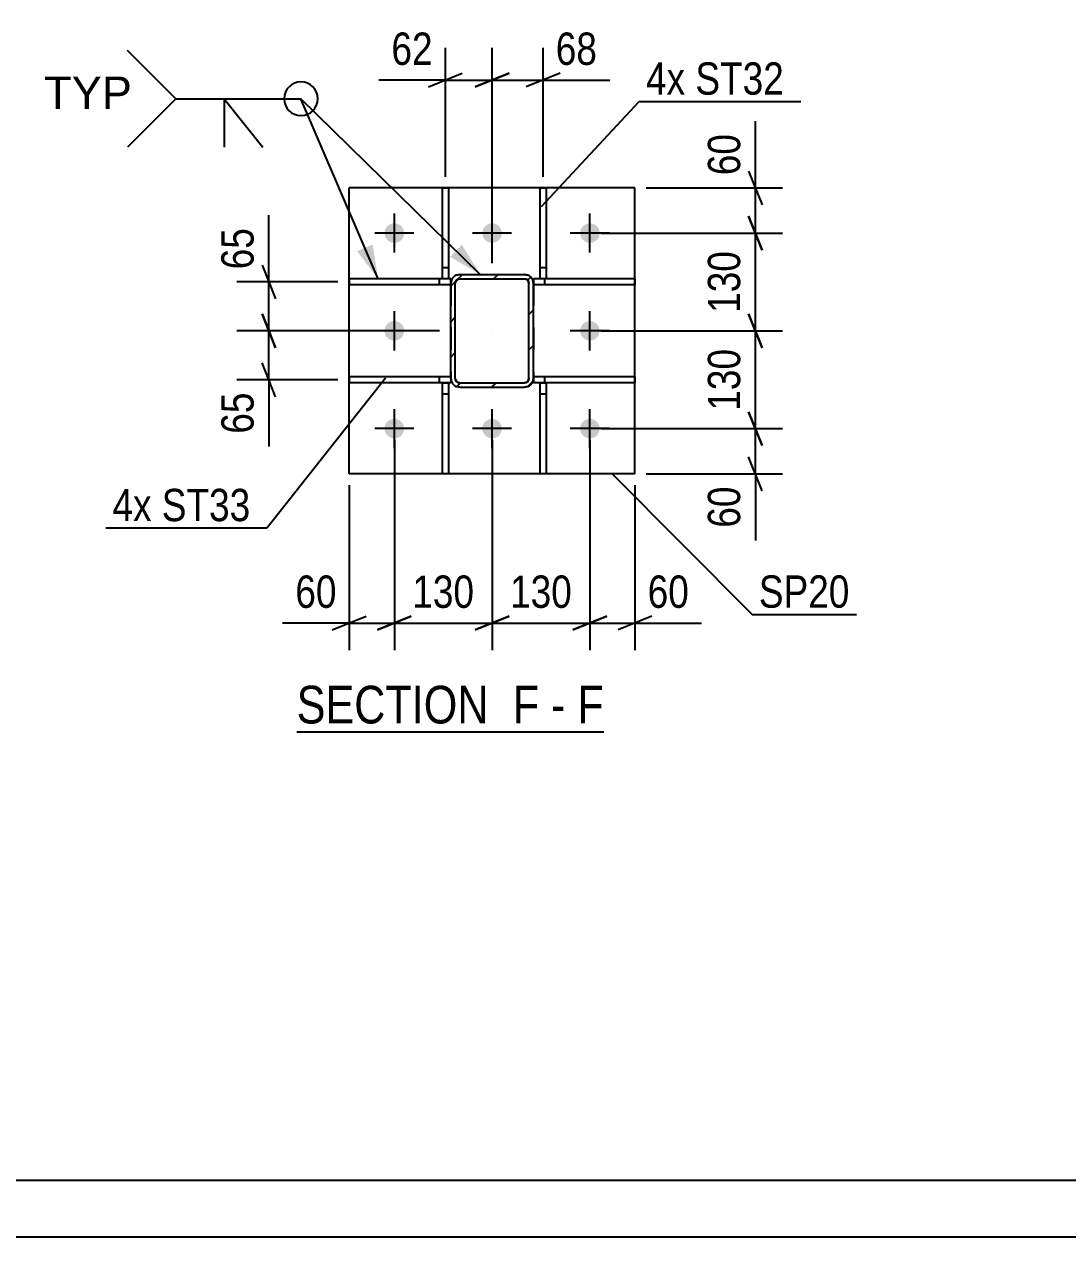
# Model space of a CAD drawing. Header units: millimetres. Extents: x -111 to 730, y -402 to 192.
# Drawn here: x 173.5 to 266, y -402.3 to -294.8 of the extents above; entities that cross this region are included whole.
import ezdxf

# ---------------------------------------------------------------- set-up
doc = ezdxf.new("R2010")
doc.units = ezdxf.units.MM
doc.linetypes.add('DXK_LINE_DOT2', pattern=[3.9198, 1.9599, -1.9599])
doc.linetypes.add('DXK_LINE_DOT3', pattern=[5.9187, 2.979, -0.9799, 0.9799, -0.9799])
doc.styles.add('Arial', font='ARIAL.TTF', dxfattribs={"height": 0.2})
doc.styles.add('Arial Narrow', font='ARIALN.TTF', dxfattribs={"height": 0.2})

# ---------------------------------------------------------------- blocks, each defined once
blk = doc.blocks.new('Unknown-200059755-1133')
at = {"color": 5, "linetype": 'Continuous'}
for p, q in [((-105.85, -397.25), (725.15, -397.25)), ((-110.85, -402.25), (730.15, -402.25))]:
    blk.add_line(p, q, dxfattribs=at)
blk = doc.blocks.new('Unknown-200059755-17 - 3509')
at = {"color": 6, "linetype": 'Continuous'}
blk.add_line((197.64, -357.51), (224.86, -357.51), dxfattribs=at)
at = {"color": 0, "linetype": 'Continuous'}
for points in [[(215.75, -356.76), (215.75, -353.26), (197.64, -353.26), (197.64, -356.76)], [(219.14, -356.76), (219.14, -353.26), (216.8, -353.26), (216.8, -356.76)], [(221.47, -356.76), (221.47, -353.26), (220.19, -353.26), (220.19, -356.76)], [(224.86, -356.76), (224.86, -353.26), (222.52, -353.26), (222.52, -356.76)]]:
    blk.add_wipeout(points, dxfattribs=at)
at = {"color": 7, "linetype": 'Continuous', "style": 'Arial Narrow'}
for s, p in [('SECTION ', (197.64, -356.76)), ('F', (216.8, -356.76)), ('F', (222.52, -356.76)), ('-', (220.19, -356.76))]:
    blk.add_text(s, height=3.34, dxfattribs=at).set_placement(p)
blk = doc.blocks.new('Part-200059755-3619 - 3509')
at = {"color": 2, "linetype": 'Continuous'}
for p, q in [((227.63, -317.36), (218.63, -317.36)), ((218.63, -317.36), (218.63, -317.76)), ((227.63, -317.9), (218.63, -317.9)), ((227.63, -317.36), (227.63, -317.9))]:
    blk.add_line(p, q, dxfattribs=at)
at = {"color": 7, "linetype": 'DXK_LINE_DOT2'}
for p, q in [((218.63, -317.76), (218.63, -317.9)), ((219.63, -317.9), (219.63, -317.36))]:
    blk.add_line(p, q, dxfattribs=at)
blk = doc.blocks.new('Part-200059755-3629 - 3509')
at = {"color": 2, "linetype": 'Continuous'}
for p, q in [((202.3, -334.63), (202.3, -309.3)), ((227.63, -309.3), (202.3, -309.3)), ((227.63, -334.63), (227.63, -309.3)), ((227.63, -334.63), (202.3, -334.63))]:
    blk.add_line(p, q, dxfattribs=at)
blk = doc.blocks.new('Bolt-200059755-3589 - 3509')
at = {"linetype": 'Continuous'}
for points in [[(205.43, -313.3, -1), (207.17, -313.3, -1)], [(214.1, -313.3, -1), (215.83, -313.3, -1)], [(222.77, -313.3, -1), (224.5, -313.3, -1)], [(205.43, -321.96, -1), (207.17, -321.96, -1)], [(222.77, -321.96, -1), (224.5, -321.96, -1)], [(205.43, -330.63, -1), (207.17, -330.63, -1)], [(214.1, -330.63, -1), (215.83, -330.63, -1)], [(222.77, -330.63, -1), (224.5, -330.63, -1)]]:
    blk.add_hatch(color=1, dxfattribs=at).paths.add_polyline_path(points)
at = {"color": 1, "linetype": 'Continuous'}
for p, q in [((206.3, -315.03), (206.3, -311.56)), ((214.97, -315.03), (214.97, -311.56)), ((223.63, -315.03), (223.63, -311.56)), ((208.03, -313.3), (204.57, -313.3)), ((216.7, -313.3), (213.23, -313.3)), ((225.37, -313.3), (221.9, -313.3)), ((206.3, -323.7), (206.3, -320.23)), ((223.63, -323.7), (223.63, -320.23)), ((208.03, -321.96), (204.57, -321.96)), ((225.37, -321.96), (221.9, -321.96)), ((206.3, -332.36), (206.3, -328.9)), ((214.97, -332.36), (214.97, -328.9)), ((223.63, -332.36), (223.63, -328.9)), ((208.03, -330.63), (204.57, -330.63)), ((216.7, -330.63), (213.23, -330.63)), ((225.37, -330.63), (221.9, -330.63))]:
    blk.add_line(p, q, dxfattribs=at)
blk = doc.blocks.new('Part-200059755-3624 - 3509')
at = {"color": 2, "linetype": 'Continuous'}
for p, q in [((227.63, -326.03), (218.63, -326.03)), ((218.63, -326.16), (218.63, -326.56)), ((219.22, -326.56), (218.63, -326.56)), ((227.63, -326.56), (219.76, -326.56)), ((227.63, -326.03), (227.63, -326.56))]:
    blk.add_line(p, q, dxfattribs=at)
at = {"color": 7, "linetype": 'DXK_LINE_DOT2'}
for p, q in [((218.63, -326.03), (218.63, -326.16)), ((219.76, -326.56), (219.22, -326.56)), ((219.63, -326.56), (219.63, -326.03))]:
    blk.add_line(p, q, dxfattribs=at)
blk = doc.blocks.new('Part-200059755-3657 - 3509')
at = {"color": 2, "linetype": 'Continuous'}
for p, q in [((219.22, -317.36), (219.22, -309.3)), ((219.22, -309.3), (219.76, -309.3)), ((219.76, -309.3), (219.76, -317.36)), ((219.76, -317.36), (219.22, -317.36))]:
    blk.add_line(p, q, dxfattribs=at)
at = {"color": 7, "linetype": 'DXK_LINE_DOT2'}
blk.add_line((219.22, -316.36), (219.76, -316.36), dxfattribs=at)
blk = doc.blocks.new('Part-200059755-3689 - 3509')
at = {"color": 2, "linetype": 'Continuous'}
for p, q in [((210.56, -334.63), (210.56, -326.56)), ((210.56, -326.56), (211.09, -326.56)), ((211.09, -326.56), (211.09, -334.63)), ((211.09, -334.63), (210.56, -334.63))]:
    blk.add_line(p, q, dxfattribs=at)
at = {"color": 7, "linetype": 'DXK_LINE_DOT2'}
blk.add_line((210.56, -327.56), (211.09, -327.56), dxfattribs=at)
blk = doc.blocks.new('Part-200059755-3652 - 3509')
at = {"color": 2, "linetype": 'Continuous'}
for p, q in [((210.56, -317.36), (210.56, -309.3)), ((210.56, -309.3), (211.09, -309.3)), ((211.09, -309.3), (211.09, -317.36)), ((211.09, -317.36), (210.56, -317.36))]:
    blk.add_line(p, q, dxfattribs=at)
at = {"color": 7, "linetype": 'DXK_LINE_DOT2'}
blk.add_line((210.56, -316.36), (211.09, -316.36), dxfattribs=at)
blk = doc.blocks.new('Part-200059755-3667 - 3509')
at = {"linetype": 'Continuous'}
h = blk.add_hatch(dxfattribs=at)
h.set_pattern_fill('', scale=0.7, style=0, pattern_type=0)
h.set_pattern_definition([(45, (218.399, -317.196), (-1.57154, 1.57154), [])])
h.paths.add_polyline_path([(218.57, -317.46), (218.4, -317.2), (218.14, -317.02), (217.83, -316.96), (212.1, -316.96), (211.79, -317.02), (211.53, -317.2), (211.36, -317.46), (211.3, -317.76), (211.3, -326.16), (211.36, -326.47), (211.53, -326.73), (211.79, -326.9), (212.1, -326.96), (217.83, -326.96), (218.14, -326.9), (218.4, -326.73), (218.57, -326.47), (218.63, -326.16), (218.63, -317.76)])
h.paths.add_polyline_path([(218.23, -326.16), (218.2, -326.31), (218.12, -326.44), (217.99, -326.53), (217.83, -326.56), (212.1, -326.56), (211.95, -326.53), (211.82, -326.44), (211.73, -326.31), (211.7, -326.16), (211.7, -317.76), (211.73, -317.61), (211.82, -317.48), (211.95, -317.39), (212.1, -317.36), (217.83, -317.36), (217.99, -317.39), (218.12, -317.48), (218.2, -317.61), (218.23, -317.76)])
at = {"color": 7, "linetype": 'DXK_LINE_DOT2'}
for p, q in [((211.79, -317.02), (212.1, -316.96)), ((212.1, -316.96), (217.83, -316.96)), ((217.83, -316.96), (218.14, -317.02)), ((211.3, -317.76), (211.36, -317.46)), ((211.3, -317.76), (211.3, -326.16)), ((211.73, -317.61), (211.7, -317.76)), ((211.7, -326.16), (211.7, -317.76)), ((211.82, -317.48), (211.73, -317.61)), ((211.95, -317.39), (211.82, -317.48)), ((212.1, -317.36), (211.95, -317.39)), ((212.1, -317.36), (217.83, -317.36)), ((217.99, -317.39), (217.83, -317.36)), ((218.12, -317.48), (217.99, -317.39)), ((218.2, -317.61), (218.12, -317.48)), ((218.23, -317.76), (218.2, -317.61)), ((218.23, -326.16), (218.23, -317.76)), ((218.57, -317.46), (218.63, -317.76)), ((218.63, -317.76), (218.63, -326.16)), ((211.36, -326.47), (211.3, -326.16)), ((211.7, -326.16), (211.73, -326.31)), ((211.73, -326.31), (211.82, -326.44)), ((211.82, -326.44), (211.95, -326.53)), ((211.95, -326.53), (212.1, -326.56)), ((212.1, -326.56), (217.83, -326.56)), ((217.83, -326.56), (217.99, -326.53)), ((217.99, -326.53), (218.12, -326.44)), ((218.12, -326.44), (218.2, -326.31)), ((218.2, -326.31), (218.23, -326.16)), ((218.63, -326.16), (218.57, -326.47)), ((212.1, -326.96), (211.79, -326.9)), ((212.1, -326.96), (217.83, -326.96)), ((218.14, -326.9), (217.83, -326.96))]:
    blk.add_line(p, q, dxfattribs=at)
at = {"color": 2, "linetype": 'Continuous'}
for p, q in [((212.1, -316.96), (211.79, -317.02)), ((212.1, -316.96), (217.83, -316.96)), ((218.14, -317.02), (217.83, -316.96)), ((211.36, -317.46), (211.3, -317.76)), ((211.3, -326.16), (211.3, -317.76)), ((211.7, -317.76), (211.73, -317.61)), ((211.7, -326.16), (211.7, -317.76)), ((211.73, -317.61), (211.82, -317.48)), ((211.82, -317.48), (211.95, -317.39)), ((211.95, -317.39), (212.1, -317.36)), ((212.1, -317.36), (217.83, -317.36)), ((217.83, -317.36), (217.99, -317.39)), ((217.99, -317.39), (218.12, -317.48)), ((218.12, -317.48), (218.2, -317.61)), ((218.2, -317.61), (218.23, -317.76)), ((218.23, -326.16), (218.23, -317.76)), ((218.63, -317.76), (218.57, -317.46)), ((218.63, -326.16), (218.63, -317.76)), ((211.3, -326.16), (211.36, -326.47)), ((211.73, -326.31), (211.7, -326.16)), ((211.82, -326.44), (211.73, -326.31)), ((211.95, -326.53), (211.82, -326.44)), ((212.1, -326.56), (211.95, -326.53)), ((212.1, -326.56), (217.83, -326.56)), ((217.99, -326.53), (217.83, -326.56)), ((218.12, -326.44), (217.99, -326.53)), ((218.2, -326.31), (218.12, -326.44)), ((218.23, -326.16), (218.2, -326.31)), ((218.57, -326.47), (218.63, -326.16)), ((211.79, -326.9), (212.1, -326.96)), ((212.1, -326.96), (217.83, -326.96)), ((217.83, -326.96), (218.14, -326.9))]:
    blk.add_line(p, q, dxfattribs=at)
at = {"color": 7, "linetype": 'DXK_LINE_DOT3'}
blk.add_line((214.97, -321.96), (214.97, -321.96), dxfattribs=at)
at = {"color": 7, "linetype": 'DXK_LINE_DOT2'}
for centre, start, end in [((212.1, -317.76), 112.5, 157.5), ((217.83, -317.76), 22.5, 67.5), ((212.1, -326.16), 202.5, 247.5), ((217.83, -326.16), 292.5, 337.5)]:
    blk.add_arc(centre, 0.8, start, end, dxfattribs=at)
at = {"color": 2, "linetype": 'Continuous'}
for centre, start, end in [((212.1, -317.76), 112.5, 157.5), ((217.83, -317.76), 22.5, 67.5), ((212.1, -326.16), 202.5, 247.5), ((217.83, -326.16), 292.5, 337.5)]:
    blk.add_arc(centre, 0.8, start, end, dxfattribs=at)
blk = doc.blocks.new('Part-200059755-3674 - 3509')
at = {"color": 2, "linetype": 'Continuous'}
for p, q in [((219.22, -334.63), (219.22, -326.56)), ((219.22, -326.56), (219.76, -326.56)), ((219.76, -326.56), (219.76, -334.63)), ((219.76, -334.63), (219.22, -334.63))]:
    blk.add_line(p, q, dxfattribs=at)
at = {"color": 7, "linetype": 'DXK_LINE_DOT2'}
blk.add_line((219.22, -327.56), (219.76, -327.56), dxfattribs=at)
blk = doc.blocks.new('Part-200059755-3679 - 3509')
at = {"color": 2, "linetype": 'Continuous'}
for p, q in [((211.3, -317.36), (202.3, -317.36)), ((202.3, -317.36), (202.3, -317.9)), ((211.3, -317.9), (202.3, -317.9)), ((211.3, -317.76), (211.3, -317.36))]:
    blk.add_line(p, q, dxfattribs=at)
at = {"color": 7, "linetype": 'DXK_LINE_DOT2'}
for p, q in [((210.3, -317.9), (210.3, -317.36)), ((211.3, -317.76), (211.3, -317.9))]:
    blk.add_line(p, q, dxfattribs=at)
blk = doc.blocks.new('Part-200059755-3684 - 3509')
at = {"color": 2, "linetype": 'Continuous'}
for p, q in [((211.3, -326.03), (202.3, -326.03)), ((202.3, -326.03), (202.3, -326.56)), ((210.56, -326.56), (202.3, -326.56)), ((211.3, -326.56), (211.09, -326.56)), ((211.3, -326.16), (211.3, -326.56))]:
    blk.add_line(p, q, dxfattribs=at)
at = {"color": 7, "linetype": 'DXK_LINE_DOT2'}
for p, q in [((210.3, -326.56), (210.3, -326.03)), ((211.09, -326.56), (210.56, -326.56)), ((211.3, -326.16), (211.3, -326.03))]:
    blk.add_line(p, q, dxfattribs=at)
blk = doc.blocks.new('StraightDimension-200059755-3752 - 3509')
at = {"color": 7, "linetype": 'Continuous'}
for p, q in [((237.71, -329.13), (238.91, -332.13)), ((224.63, -330.63), (240.71, -330.63)), ((238.31, -334.63), (238.31, -330.63)), ((238.91, -336.13), (237.71, -333.13)), ((228.63, -334.63), (240.71, -334.63)), ((238.31, -334.63), (238.31, -340.53)), ((238.31, -334.63), (238.31, -340.53))]:
    blk.add_line(p, q, dxfattribs=at)
at = {"color": 0}
blk.add_wipeout([(237.56, -335.15), (233.36, -335.15), (233.36, -340.01), (237.56, -340.01)], dxfattribs=at)
at = {"color": 3, "style": 'Arial Narrow'}
blk.add_text('60', height=2.863, rotation=90.0002, dxfattribs=at).set_placement((236.96, -339.41))
blk = doc.blocks.new('StraightDimension-200059755-3721 - 3509')
at = {"color": 7, "linetype": 'Continuous'}
for p, q in [((206.3, -331.63), (206.3, -350.26)), ((202.3, -335.63), (202.3, -350.26)), ((202.3, -347.86), (196.39, -347.86)), ((202.3, -347.86), (196.39, -347.86)), ((200.8, -348.46), (203.8, -347.26)), ((202.3, -347.86), (206.3, -347.86)), ((207.8, -347.26), (204.8, -348.46))]:
    blk.add_line(p, q, dxfattribs=at)
at = {"color": 0}
blk.add_wipeout([(201.78, -347.11), (201.78, -342.91), (196.92, -342.91), (196.92, -347.11)], dxfattribs=at)
at = {"color": 3, "style": 'Arial Narrow'}
blk.add_text('60', height=2.863, dxfattribs=at).set_placement((197.52, -346.51))
blk = doc.blocks.new('StraightDimension-200059755-3731 - 3509')
at = {"color": 7, "linetype": 'Continuous'}
for p, q in [((223.63, -331.63), (223.63, -350.26)), ((227.63, -335.63), (227.63, -350.26)), ((222.13, -348.46), (225.13, -347.26)), ((223.63, -347.86), (227.63, -347.86)), ((229.13, -347.26), (226.13, -348.46)), ((227.63, -347.86), (233.54, -347.86)), ((227.63, -347.86), (233.54, -347.86))]:
    blk.add_line(p, q, dxfattribs=at)
at = {"color": 0}
blk.add_wipeout([(233.01, -347.11), (233.01, -342.91), (228.16, -342.91), (228.16, -347.11)], dxfattribs=at)
at = {"color": 3, "style": 'Arial Narrow'}
blk.add_text('60', height=2.863, dxfattribs=at).set_placement((228.76, -346.51))
blk = doc.blocks.new('StraightDimension-200059755-3784 - 3509')
at = {"color": 7, "linetype": 'Continuous'}
for p, q in [((195.17, -317.63), (195.17, -311.72)), ((195.17, -317.63), (195.17, -311.72)), ((194.57, -316.13), (195.77, -319.13)), ((201.3, -317.63), (192.32, -317.63)), ((195.17, -321.96), (195.17, -317.63)), ((195.77, -323.46), (194.57, -320.46)), ((210.3, -321.96), (192.32, -321.96))]:
    blk.add_line(p, q, dxfattribs=at)
at = {"color": 0}
blk.add_wipeout([(194.42, -312.25), (190.22, -312.25), (190.22, -317.11), (194.42, -317.11)], dxfattribs=at)
at = {"color": 3, "style": 'Arial Narrow'}
blk.add_text('65', height=2.863, rotation=90.0002, dxfattribs=at).set_placement((193.82, -316.51))
blk = doc.blocks.new('StraightDimension-200059755-3742 - 3509')
at = {"color": 7, "linetype": 'Continuous'}
for p, q in [((238.31, -309.3), (238.31, -303.39)), ((238.31, -309.3), (238.31, -303.39)), ((237.71, -307.8), (238.91, -310.8)), ((228.63, -309.3), (240.71, -309.3)), ((238.31, -313.3), (238.31, -309.3)), ((238.91, -314.8), (237.71, -311.8)), ((224.63, -313.3), (240.71, -313.3))]:
    blk.add_line(p, q, dxfattribs=at)
at = {"color": 0}
blk.add_wipeout([(237.56, -303.91), (233.36, -303.91), (233.36, -308.77), (237.56, -308.77)], dxfattribs=at)
at = {"color": 3, "style": 'Arial Narrow'}
blk.add_text('60', height=2.863, rotation=90.0002, dxfattribs=at).set_placement((236.96, -308.17))
blk = doc.blocks.new('StraightDimension-200059755-9020 - 3509')
at = {"color": 7, "linetype": 'Continuous'}
for p, q in [((237.71, -311.8), (238.91, -314.8)), ((224.63, -313.3), (240.71, -313.3)), ((238.31, -321.96), (238.31, -313.3)), ((238.91, -323.46), (237.71, -320.46)), ((224.63, -321.96), (240.71, -321.96))]:
    blk.add_line(p, q, dxfattribs=at)
at = {"color": 0}
blk.add_wipeout([(237.56, -314.29), (233.36, -314.29), (233.36, -320.97), (237.56, -320.97)], dxfattribs=at)
at = {"color": 3, "style": 'Arial Narrow'}
blk.add_text('130', height=2.863, rotation=90.0002, dxfattribs=at).set_placement((236.96, -320.37))
blk = doc.blocks.new('StraightDimension-200059755-3767 - 3509')
at = {"color": 7, "linetype": 'Continuous'}
for p, q in [((214.97, -315.96), (214.97, -296.89)), ((219.49, -308.3), (219.49, -296.89)), ((213.47, -300.34), (216.47, -299.14)), ((214.97, -299.74), (219.49, -299.74)), ((220.99, -299.14), (217.99, -300.34)), ((219.49, -299.74), (225.4, -299.74)), ((219.49, -299.74), (225.4, -299.74))]:
    blk.add_line(p, q, dxfattribs=at)
at = {"color": 0}
blk.add_wipeout([(224.87, -298.99), (224.87, -294.79), (220.01, -294.79), (220.01, -298.99)], dxfattribs=at)
at = {"color": 3, "style": 'Arial Narrow'}
blk.add_text('68', height=2.863, dxfattribs=at).set_placement((220.61, -298.39))
blk = doc.blocks.new('StraightDimension-200059755-3772 - 3509')
at = {"color": 7, "linetype": 'Continuous'}
for p, q in [((210.82, -308.3), (210.82, -296.89)), ((214.97, -315.96), (214.97, -296.89)), ((210.82, -299.74), (204.92, -299.74)), ((210.82, -299.74), (204.92, -299.74)), ((209.32, -300.34), (212.32, -299.14)), ((210.82, -299.74), (214.97, -299.74)), ((216.47, -299.14), (213.47, -300.34))]:
    blk.add_line(p, q, dxfattribs=at)
at = {"color": 0}
blk.add_wipeout([(210.3, -298.99), (210.3, -294.79), (205.44, -294.79), (205.44, -298.99)], dxfattribs=at)
at = {"color": 3, "style": 'Arial Narrow'}
blk.add_text('62', height=2.863, dxfattribs=at).set_placement((206.04, -298.39))
blk = doc.blocks.new('StraightDimension-200059755-3778 - 3509')
at = {"color": 7, "linetype": 'Continuous'}
for p, q in [((194.57, -320.46), (195.77, -323.46)), ((210.3, -321.96), (192.32, -321.96)), ((195.17, -326.3), (195.17, -321.96)), ((195.77, -327.8), (194.57, -324.8)), ((201.3, -326.3), (192.32, -326.3)), ((195.17, -326.3), (195.17, -332.2)), ((195.17, -326.3), (195.17, -332.2))]:
    blk.add_line(p, q, dxfattribs=at)
at = {"color": 0}
blk.add_wipeout([(194.42, -326.82), (190.22, -326.82), (190.22, -331.68), (194.42, -331.68)], dxfattribs=at)
at = {"color": 3, "style": 'Arial Narrow'}
blk.add_text('65', height=2.863, rotation=90.0002, dxfattribs=at).set_placement((193.82, -331.08))
blk = doc.blocks.new('StraightDimension-200059755-9002 - 3509')
at = {"color": 7, "linetype": 'Continuous'}
for p, q in [((206.3, -331.63), (206.3, -350.26)), ((214.97, -331.63), (214.97, -350.26)), ((204.8, -348.46), (207.8, -347.26)), ((206.3, -347.86), (214.97, -347.86)), ((216.47, -347.26), (213.47, -348.46))]:
    blk.add_line(p, q, dxfattribs=at)
at = {"color": 0}
blk.add_wipeout([(213.98, -347.11), (213.98, -342.91), (207.29, -342.91), (207.29, -347.11)], dxfattribs=at)
at = {"color": 3, "style": 'Arial Narrow'}
blk.add_text('130', height=2.863, dxfattribs=at).set_placement((207.89, -346.51))
blk = doc.blocks.new('StraightDimension-200059755-9004 - 3509')
at = {"color": 7, "linetype": 'Continuous'}
for p, q in [((214.97, -331.63), (214.97, -350.26)), ((223.63, -331.63), (223.63, -350.26)), ((213.47, -348.46), (216.47, -347.26)), ((214.97, -347.86), (223.63, -347.86)), ((225.13, -347.26), (222.13, -348.46))]:
    blk.add_line(p, q, dxfattribs=at)
at = {"color": 0}
blk.add_wipeout([(222.64, -347.11), (222.64, -342.91), (215.96, -342.91), (215.96, -347.11)], dxfattribs=at)
at = {"color": 3, "style": 'Arial Narrow'}
blk.add_text('130', height=2.863, dxfattribs=at).set_placement((216.56, -346.51))
blk = doc.blocks.new('StraightDimension-200059755-9018 - 3509')
at = {"color": 7, "linetype": 'Continuous'}
for p, q in [((237.71, -320.46), (238.91, -323.46)), ((224.63, -321.96), (240.71, -321.96)), ((238.31, -330.63), (238.31, -321.96)), ((238.91, -332.13), (237.71, -329.13)), ((224.63, -330.63), (240.71, -330.63))]:
    blk.add_line(p, q, dxfattribs=at)
at = {"color": 0}
blk.add_wipeout([(237.56, -322.95), (233.36, -322.95), (233.36, -329.64), (237.56, -329.64)], dxfattribs=at)
at = {"color": 3, "style": 'Arial Narrow'}
blk.add_text('130', height=2.863, rotation=90.0002, dxfattribs=at).set_placement((236.96, -329.04))
blk = doc.blocks.new('MarkSet-200059755-3878 - 3509')
at = {"color": 30, "linetype": 'Continuous'}
for p in [(205.52, -326.16), (180.71, -339.43)]:
    blk.add_line(p, (195.03, -339.43), dxfattribs=at)
at = {"color": 0}
for points in [[(184.78, -338.83), (184.78, -335.83), (181.31, -335.83), (181.31, -338.83)], [(193.53, -338.83), (193.53, -335.83), (185.68, -335.83), (185.68, -338.83)]]:
    blk.add_wipeout(points, dxfattribs=at)
for points in [[(184.78, -338.83), (184.78, -335.83), (181.31, -335.83), (181.31, -338.83)], [(193.53, -338.83), (193.53, -335.83), (185.68, -335.83), (185.68, -338.83)]]:
    blk.add_wipeout(points, dxfattribs=at)
at = {"color": 3, "style": 'Arial Narrow'}
for s, p in [('4x', (181.31, -338.83)), ('ST33', (185.68, -338.83))]:
    blk.add_text(s, height=2.863, dxfattribs=at).set_placement(p)
blk = doc.blocks.new('Mark-200059755-3625 - 3509')
at = {"color": 30, "linetype": 'Continuous'}
for p, q in [((225.61, -334.63), (238.02, -347.1)), ((238.02, -347.1), (247.26, -347.1))]:
    blk.add_line(p, q, dxfattribs=at)
at = {"color": 0}
blk.add_wipeout([(246.66, -346.5), (246.66, -343.5), (238.62, -343.5), (238.62, -346.5)], dxfattribs=at)
blk.add_wipeout([(246.66, -346.5), (246.66, -343.5), (238.62, -343.5), (238.62, -346.5)], dxfattribs=at)
at = {"color": 3, "style": 'Arial Narrow'}
blk.add_text('SP20', height=2.863, dxfattribs=at).set_placement((238.62, -346.5))
blk = doc.blocks.new('WeldMark-200059755-3790 - 3509')
at = {"linetype": 'Continuous'}
for points in [[(204.37, -314.31), (204.86, -317.36), (202.99, -314.9)], [(212.29, -314.33), (213.91, -316.96), (211.24, -315.4)]]:
    blk.add_hatch(color=30, dxfattribs=at).paths.add_polyline_path(points)
at = {"color": 30, "linetype": 'Continuous'}
for p in [(186.92, -301.39), (204.86, -317.36), (213.91, -316.96)]:
    blk.add_line(p, (198.02, -301.39), dxfattribs=at)
at = {"color": 3, "linetype": 'Continuous'}
for q in [(194.64, -305.68), (191.21, -305.68)]:
    blk.add_line((191.21, -301.39), q, dxfattribs=at)
for start, end in [(90, 270), (270, 90)]:
    blk.add_arc((198.02, -301.39), 1.5, start, end, dxfattribs=at)
at = {"color": 0, "linetype": 'Continuous'}
blk.add_wipeout([(183.02, -302.29), (183.02, -299.29), (175.25, -299.29), (175.25, -302.29)], dxfattribs=at)
blk.add_wipeout([(183.02, -302.29), (183.02, -299.29), (175.25, -299.29), (175.25, -302.29)], dxfattribs=at)
at = {"color": 3, "linetype": 'Continuous'}
for q in [(182.64, -297.11), (182.64, -305.68)]:
    blk.add_line((186.92, -301.39), q, dxfattribs=at)
at = {"color": 3, "linetype": 'Continuous', "style": 'Arial'}
blk.add_text('TYP', height=2.865, dxfattribs=at).set_placement((175.25, -302.29))
blk = doc.blocks.new('MarkSet-200059755-3848 - 3509')
at = {"color": 30, "linetype": 'Continuous'}
for p, q in [((219.35, -310.93), (228.01, -301.63)), ((228.01, -301.63), (242.34, -301.63))]:
    blk.add_line(p, q, dxfattribs=at)
at = {"color": 0}
for points in [[(232.09, -301.03), (232.09, -298.03), (228.61, -298.03), (228.61, -301.03)], [(240.84, -301.03), (240.84, -298.03), (232.99, -298.03), (232.99, -301.03)]]:
    blk.add_wipeout(points, dxfattribs=at)
for points in [[(232.09, -301.03), (232.09, -298.03), (228.61, -298.03), (228.61, -301.03)], [(240.84, -301.03), (240.84, -298.03), (232.99, -298.03), (232.99, -301.03)]]:
    blk.add_wipeout(points, dxfattribs=at)
at = {"color": 3, "style": 'Arial Narrow'}
for s, p in [('4x', (228.61, -301.03)), ('ST32', (232.99, -301.03))]:
    blk.add_text(s, height=2.863, dxfattribs=at).set_placement(p)

msp = doc.modelspace()

# ---------------------------------------------------------------- block references
for name in ['Unknown-200059755-1133', 'Part-200059755-3629 - 3509', 'Part-200059755-3652 - 3509', 'Part-200059755-3657 - 3509', 'Bolt-200059755-3589 - 3509', 'Part-200059755-3667 - 3509', 'Part-200059755-3679 - 3509', 'Part-200059755-3619 - 3509', 'Part-200059755-3684 - 3509', 'Part-200059755-3689 - 3509', 'Part-200059755-3624 - 3509', 'Part-200059755-3674 - 3509']:
    msp.add_blockref(name, (0, 0))

# ---------------------------------------------------------------- next in the draw order: block references
for name in ['StraightDimension-200059755-3742 - 3509', 'StraightDimension-200059755-3784 - 3509', 'StraightDimension-200059755-3752 - 3509', 'StraightDimension-200059755-3721 - 3509', 'Unknown-200059755-17 - 3509']:
    msp.add_blockref(name, (0, 0))

# ---------------------------------------------------------------- next in the draw order: block references
for name in ['StraightDimension-200059755-9020 - 3509', 'StraightDimension-200059755-3778 - 3509', 'StraightDimension-200059755-3731 - 3509']:
    msp.add_blockref(name, (0, 0))

# ---------------------------------------------------------------- next in the draw order: block references
for name in ['StraightDimension-200059755-3767 - 3509', 'StraightDimension-200059755-9002 - 3509']:
    msp.add_blockref(name, (0, 0))

# ---------------------------------------------------------------- next in the draw order: block references
for name in ['StraightDimension-200059755-3772 - 3509', 'MarkSet-200059755-3848 - 3509', 'MarkSet-200059755-3878 - 3509', 'StraightDimension-200059755-9004 - 3509']:
    msp.add_blockref(name, (0, 0))

# ---------------------------------------------------------------- next in the draw order: block references
for name in ['WeldMark-200059755-3790 - 3509', 'StraightDimension-200059755-9018 - 3509', 'Mark-200059755-3625 - 3509']:
    msp.add_blockref(name, (0, 0))

doc.saveas('drawing.dxf')
